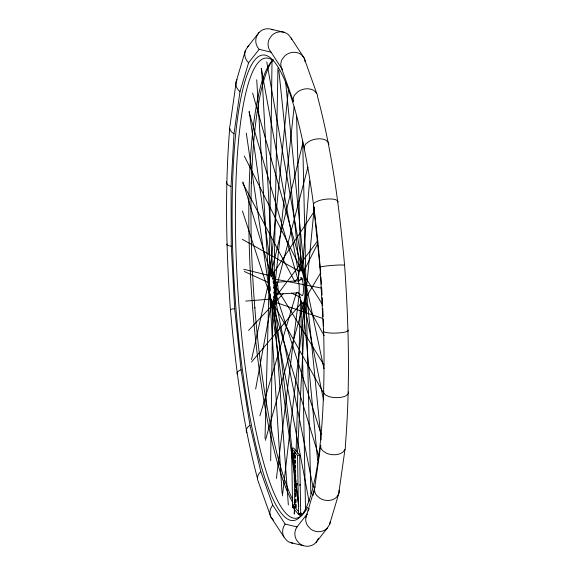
<?xml version="1.0" encoding="UTF-8"?>
<svg xmlns="http://www.w3.org/2000/svg" width="575" height="575" viewBox="0 0 575 575"><rect width="100%" height="100%" fill="white"/><g stroke="black" fill="none" stroke-linecap="round" stroke-linejoin="round"><path stroke-width="0.86" d="M294.616 451.016L294.443 452.669L294.263 452.345M295.334 452.309L295.104 453.732L294.551 451.174M269.136 281.074L272.025 60.361M270.667 460.733L272.802 300.955M273.887 288.341L273.952 284.762M274.002 282.073L277.948 68.066M301.796 279.73L301.832 278.314A9.143 1.703 86.3 0 0 300.502 277.998M265.01 438.394L269.208 280.212M294.429 508.652L294.271 514.021L294.695 505.971M296.111 451.368L300.588 299.216M294.788 504.189L294.982 500.609M297.476 453.237L305.914 293.48M229.698 128.448C224.782 188.729 226.126 249.284 230.395 309.566C235.477 366.332 242.758 423.056 257.428 478.228M292.862 543.131A12.499 12.068 -48.1 0 1 286.731 540.478L283.935 537A12.197 11.773 -48.1 0 1 285.135 524.077L272.78 505.173L260.777 471.478L249.96 425.292L241.062 369.754L234.679 308.653L231.258 246.15L231.028 186.508L234.003 133.795L239.983 91.597L248.565 62.79L259.152 49.335A12.197 11.953 64.7 0 1 256.536 36.462L258.93 32.595A12.499 12.247 64.7 0 1 272.945 29.871M281.958 68.878L271.026 52.16A12.197 11.773 -48.1 0 1 269.057 39.438L271.637 35.614A12.499 12.068 -48.1 0 1 288.269 34.522L291.065 38L304.096 57.924L316.746 93.452A12.197 9.071 -15.9 0 1 317.572 96.772C332.242 151.944 339.523 208.667 344.605 265.434C348.874 325.716 350.218 386.271 345.302 446.552A12.197 7.827 5.4 0 1 344.978 449.492L338.668 493.982L329.626 524.357L327.398 528.015L316.07 542.405A12.499 12.247 64.7 0 1 299.438 543.49L296.456 539.975A12.197 11.953 64.7 0 1 297.016 526.894L307.072 514.115M302.141 270.113L309.623 180.909M314.238 207.561L305.728 295.967M269.618 277.668L288.384 89.65M274.023 293.315L294.127 106.964M303.298 303.018A16.812 3.134 86.3 0 0 305.469 300.258L306.08 289.433L302.68 140.738M282.404 495.873L305.361 298.842M276.388 478.486L299.359 293.207M295.047 504.62L295.234 504.21L295.176 506.309M255.667 388.98L271.853 300.991M251.541 359.562L269.768 277.143M270.408 275.986L302.745 143.362M273.772 297.527L307.884 167.16M265.406 440.335L304.017 302.486M258.93 32.595L247.602 46.985L245.374 50.643L236.332 81.017L230.022 125.508A12.197 7.827 5.4 0 0 234.011 133.795M259.871 415.876L296.513 292.423M299.841 485.717L299.877 484.251M305.922 517.378L314.647 488.089L320.728 445.179A12.197 7.827 5.4 0 0 322.97 450.929L326.334 453.143A12.499 8.021 5.4 0 0 342.973 452.051L344.978 449.492M308.358 510.902L309.113 508.365M312.901 495.65L314.158 491.417M303.32 272.205L317.759 243.455M305.857 297.606L320.354 273.412M316.07 542.405L318.464 538.538M237.166 79.731L236.332 81.017A12.197 9.912 11.6 0 0 239.991 91.59M271.371 276.302L314.108 211.665M274.764 298.159L317.745 240.76M251.469 362.085L301.76 302.5M248.572 330.417L273.024 304.534M275.468 301.947L283.41 293.537M295.025 281.24L298.691 277.358M301.904 278.537L298.231 281.383L301.832 278.314L302.285 279.594A9.143 1.703 86.3 0 1 303.42 290.44A9.143 1.703 86.3 0 1 301.897 295.557L298.274 292.704M245.733 301.092L270.861 299.05M276.431 282.224L297.62 280.837A6.002 1.121 86.3 0 1 299.266 287.852A6.002 1.121 86.3 0 1 297.965 292.229M277.38 294.163L298.569 292.776M291.59 448.256L293.775 448.112L299.704 455.285L300.718 514.266L298.54 514.402L292.61 507.229L291.59 448.256L297.527 455.429L298.54 514.402M294.292 453.467L294.58 456.14L292.452 455.968L292.409 453.589L294.292 453.467L294.587 456.392M292.409 453.589L294.537 453.761M297.527 455.429L299.704 455.285M292.452 455.968L294.335 455.846M292.61 507.229L294.788 507.085L298.562 511.649M272.356 278.566L321.583 288.125M271.522 29.311L284.352 32.358M259.152 49.335L271.026 52.16M285.135 524.077L297.016 526.894M290.648 542.642L303.478 545.689M243.786 269.265L269.74 275.669M272.284 301.221L322.64 318.399M244.318 271.486L269.502 283.051M291.439 293.121L300.373 297.225M242.341 239.329L299.597 271.486M316.746 93.452L314.331 90.792A12.499 9.301 -15.9 0 0 297.692 91.885L294.738 94.889A12.197 9.071 -15.9 0 0 293.502 101.811L281.297 67.555M273.506 520.253L270.904 517.076L258.254 481.548A12.197 9.071 -15.9 0 1 260.784 471.478M283.935 537L270.904 517.076A12.197 10.788 -24.8 0 1 272.78 505.173M303.859 274.908L322.173 303.974M273.218 282.418L323.948 365.003M271.285 300.121L323.962 393.717M305.023 301.444L324.199 335.685M242.535 182.742L294.91 281.764M244.303 156.055L301.566 270.149M273.801 287.241L321.26 434.398M242.442 211.039L269.97 295.435M270.336 297.182L271.113 299.748M271.896 302.313L318.78 456.291M242.981 181.873L271.587 276.64M248.968 111.895L298.102 279.888M252.633 93.071L304.053 275.224M304.872 278.516L303.176 271.307A16.812 3.134 86.3 0 0 301.48 269.783M304.031 273.779L266.771 61.971M323.926 368.668L305.009 279.306L305.303 281.017M303.988 303.126L323.524 399.977M274.031 292.272L313.088 487.226M269.567 292.862L309.091 501.472M261.223 68.26L298.907 274.994M246.308 133.148L269.323 290.727M249.255 111.27L271.824 273.952M272.191 276.618L272.564 279.285M269.229 289.635L269.955 294.968M270.2 296.743L298.763 506.489M273.858 296.714L298.698 504.706M348.148 330.172A12.197 2.243 -1.7 0 1 347.875 331.027L345.913 331.854A12.499 2.3 -1.7 0 1 329.274 332.939L325.867 332.465A12.197 2.243 -1.7 0 1 323.517 330.934L320.038 267.382L313.555 205.253A12.197 3.946 -7.5 0 1 315.531 202.148L318.787 200.711A12.499 4.039 -7.5 0 1 335.426 199.618L337.539 200.711A12.197 3.946 -7.5 0 1 337.999 202.148M278.817 70.301L299.841 271.587M285.732 83.066L321.159 439.904M305.684 284.524L305.85 286.249M302.759 302.738L317.652 460.496M273.542 298.942L288.341 504.943M269.021 284.611L282.059 493.242M256.723 79.796L269.035 285.674M261.603 68.691L272.981 276.252M273.226 280.722L273.369 283.403M296.571 116.042L300.955 270.336M310.867 493.824L305.842 285.063A16.812 3.134 86.3 0 0 304.017 273.664M305.943 288.499L306.001 291.511M301.473 300.89L305.533 509.565M293.854 452.575L294.745 504.404M292.653 453.883L292.697 456.262M302.349 514.718A233.292 43.492 86.3 0 1 300.43 512.512M292.711 499.74A233.292 43.492 86.3 0 1 252.116 264.399A233.292 43.492 86.3 0 1 272.909 59.865M292.919 502.845A230.546 42.981 86.3 0 1 249.924 264.105A230.546 42.981 86.3 0 1 273.24 59.721M307.632 507.294A230.546 42.981 86.3 0 1 238.905 305.066A230.546 42.981 86.3 0 1 273.168 60.713M323.567 328.886A233.292 43.492 86.3 0 1 268.151 487.413A233.292 43.492 86.3 0 1 239.732 104.247A233.292 43.492 86.3 0 1 315.553 220.836M315.761 222.583A233.292 43.492 86.3 0 1 320.721 274.376M320.915 277.049A233.292 43.492 86.3 0 1 321.411 284.215M321.59 286.911A233.292 43.492 86.3 0 1 322.079 295.011M322.237 297.713A233.292 43.492 86.3 0 1 322.654 305.814M322.783 308.502A233.292 43.492 86.3 0 1 323.136 316.545M323.236 319.204A233.292 43.492 86.3 0 1 323.488 326.262M298.332 279.464A16.812 3.134 86.3 0 1 302.781 273.556A16.812 3.134 86.3 0 1 304.362 299.992A16.812 3.134 86.3 0 1 299.144 293.106M305.627 286.767A2.401 0.446 86.3 0 1 305.598 287.888M230.733 309.868A12.197 0.884 -4.5 0 1 234.679 308.653M237.461 374.296A12.197 3.946 -7.5 0 1 241.062 369.754M231.258 246.15A12.197 2.243 -1.7 0 1 227.125 243.972M231.028 186.508A12.197 5.211 1.4 0 1 226.6 181.729M248.565 62.79A12.197 11.313 24.4 0 1 245.367 50.643M282.375 69.769A12.197 10.788 -24.8 0 1 282.088 59.369L284.855 55.833A12.499 11.062 -24.8 0 1 301.494 54.747L304.096 57.924A12.197 10.788 -24.8 0 1 305.145 61.877M315.057 486.644A12.197 9.912 11.6 0 0 316.66 495.427L319.937 498.288A12.499 10.156 11.6 0 0 336.576 497.195L338.668 493.982A12.197 9.912 11.6 0 0 339.106 490.267M307.143 514.165A12.197 11.313 24.4 0 0 307.618 525.794L310.759 529.108A12.499 11.601 24.4 0 0 327.398 528.015M246.847 432.846A12.197 6.742 -11 0 1 249.967 425.292M272.047 271.709A16.812 3.134 86.3 0 1 276.561 289.182A16.812 3.134 86.3 0 1 273.865 304.944M276.165 282.562A6.002 1.121 86.3 0 1 277.991 287.68A6.002 1.121 86.3 0 1 277.078 294.091M291.065 37.993A12.197 11.773 -48.1 0 1 291.769 39.646M304.498 148.781A12.197 6.742 -11 0 1 306.144 143.592L309.264 141.292A12.499 6.907 -11 0 1 325.903 140.207L328.152 142.154A12.197 6.742 -11 0 1 328.778 144.62M320.038 267.382A12.197 0.884 -4.5 0 1 322.252 266.57L325.608 266.074A12.499 0.906 -4.5 0 1 342.247 264.989L344.267 265.132A12.197 0.884 -4.5 0 1 344.605 265.434M323.754 391.575A12.197 5.211 1.4 0 0 326.104 395.348L329.518 396.743A12.499 5.34 1.4 0 0 346.157 395.658L348.112 393.911A12.197 5.211 1.4 0 0 348.385 391.949M330.194 521.834A12.197 11.313 24.4 0 1 329.633 524.357M247.602 46.985A12.499 11.601 24.4 0 1 248.882 45.806M254.962 307.618A12.197 0.884 -4.5 0 1 254.689 307.977M251.146 243.232A12.197 2.243 -1.7 0 1 251.483 244.066M251.217 182.11A12.197 5.211 1.4 0 1 251.246 183.425M294.702 455.716C295.32 463.5 295.802 451.828 294.702 455.716M294.774 460.74C295.392 468.524 295.873 456.852 294.774 460.74M294.853 465.671C295.471 473.455 295.945 461.783 294.853 465.671M294.939 470.4C295.557 478.184 296.039 466.512 294.939 470.4M295.033 475.209C295.643 482.993 296.125 471.327 295.033 475.209M295.104 479.859C295.723 487.643 296.197 475.971 295.104 479.859M295.176 484.682C295.794 492.466 296.276 480.793 295.176 484.682M295.27 489.72C295.888 497.504 296.369 485.832 295.27 489.72M295.342 494.148C295.952 501.932 296.434 490.259 295.342 494.148M295.442 499.812C296.06 507.596 296.542 495.923 295.442 499.812M295.543 505.001C296.161 512.785 296.643 501.12 295.543 505.001M292.021 451.073C292.395 455.989 292.725 448.68 292.021 451.073M292.862 504.764C293.164 510.169 293.667 503.053 292.862 504.764M297.131 483.539C297.059 487.435 298.109 483.108 297.131 483.539M299.97 515.372L299.733 513.597L299.97 515.372M269.014 287.098L268.92 285.567A16.812 3.134 86.3 0 1 273.132 274.771A16.812 3.134 86.3 0 1 274.685 303.047A16.812 3.134 86.3 0 1 269.158 289.937L269.014 287.098M269.402 287.112A2.401 0.446 86.3 0 0 269.912 291.015A2.401 0.446 86.3 0 0 270.214 287.838A2.401 0.446 86.3 0 0 269.402 287.112"/></g></svg>
